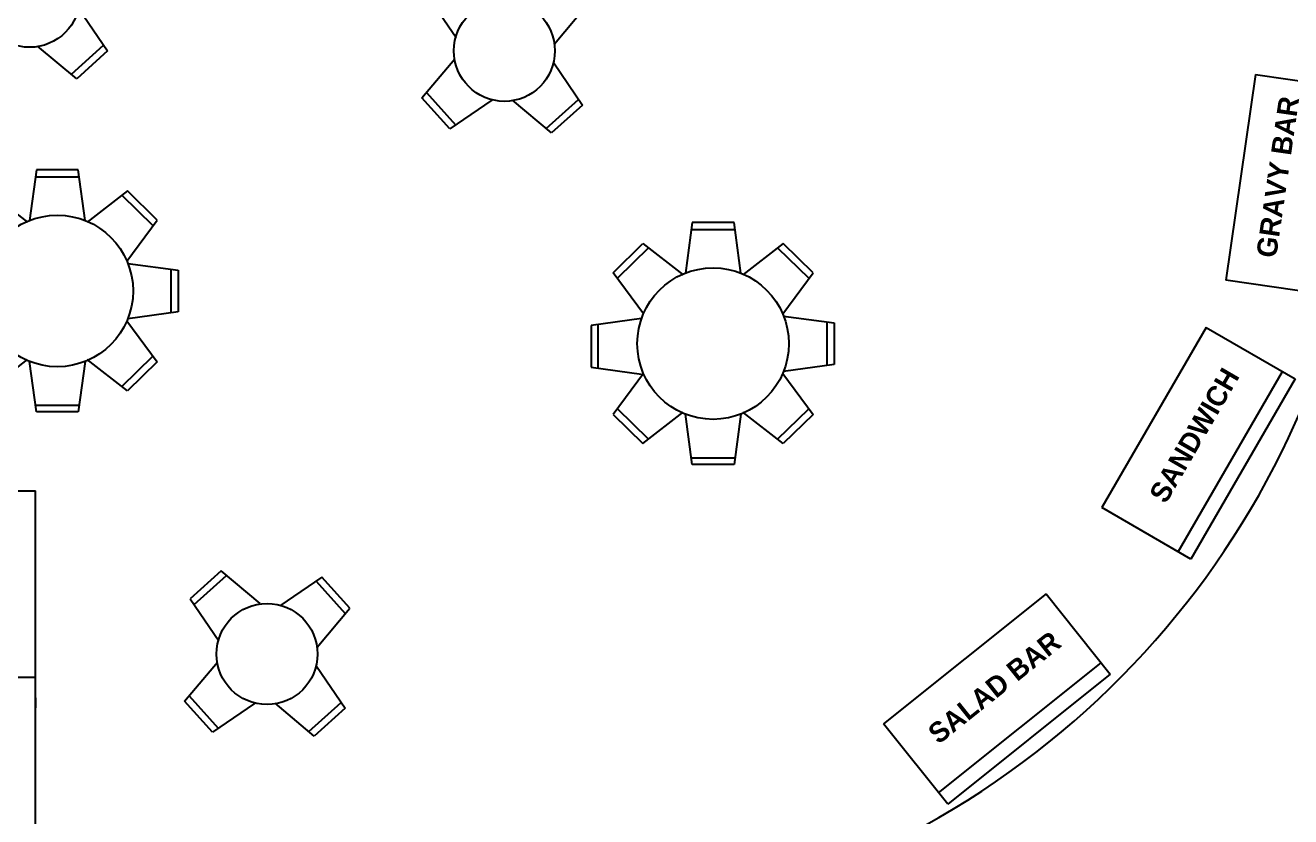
# Model space of a CAD drawing. Header units: inches. Extents: x 484217 to 497210, y -26946 to -21493.
# Drawn here: x 493525 to 494088, y -26270 to -25917 of the extents above; entities that cross this region are included whole.
import ezdxf

# ---------------------------------------------------------------- set-up
doc = ezdxf.new("R2010")
doc.units = ezdxf.units.IN
doc.header["$LTSCALE"] = 20
doc.header["$MEASUREMENT"] = 0
for name, color, linetype in [('A-GLASS', 4, 'Continuous'), ('A-WALL', 7, 'Continuous'), ('furniture', 4, 'Continuous'), ('I-WALL-FULL', 5, 'Continuous'), ('I-WALL-IN', 3, 'Continuous'), ('S_COULMN', 7, 'Continuous')]:
    doc.layers.add(name, color=color, linetype=linetype)
doc.styles.get("Standard").update_dxf_attribs({"font": ''})
doc.styles.get('Standard').set_extended_font_data('MicrogrammaSSi', bold=True)

# ---------------------------------------------------------------- blocks, each defined once
blk = doc.blocks.new('A$C15473981')
at = {"layer": 'furniture'}
for p, q in [((-0.206, 1.198), (-0.274, 0.698)), ((-0.214, 1.129), (0.216, 1.129)), ((0.207, 1.198), (-0.206, 1.198)), ((0.276, 0.698), (0.207, 1.198)), ((-0.989, 0.702), (-0.694, 0.99)), ((-0.639, 0.947), (-0.947, 0.647)), ((-0.694, 0.99), (-0.295, 0.68)), ((0.694, 0.99), (0.295, 0.68)), ((0.639, 0.947), (0.947, 0.647)), ((0.989, 0.702), (0.694, 0.99)), ((-0.689, 0.296), (-0.989, 0.702)), ((0.689, 0.296), (0.989, 0.702)), ((0.697, 0.273), (1.197, 0.205)), ((-0.707, 0.249), (-1.207, 0.18)), ((-1.207, 0.18), (-1.207, -0.232)), ((-1.139, -0.241), (-1.139, 0.189)), ((1.128, -0.217), (1.128, 0.213)), ((1.197, 0.205), (1.197, -0.208)), ((-1.207, -0.232), (-0.707, -0.301)), ((1.197, -0.208), (0.697, -0.277)), ((-0.689, -0.296), (-0.989, -0.702)), ((0.689, -0.296), (0.989, -0.702)), ((-0.989, -0.702), (-0.694, -0.99)), ((-0.639, -0.947), (-0.947, -0.647)), ((-0.694, -0.99), (-0.295, -0.68)), ((-0.206, -1.198), (-0.274, -0.698)), ((0.276, -0.698), (0.207, -1.198)), ((0.694, -0.99), (0.295, -0.68)), ((0.639, -0.947), (0.947, -0.647)), ((0.989, -0.702), (0.694, -0.99)), ((-0.214, -1.129), (0.216, -1.129)), ((0.207, -1.198), (-0.206, -1.198))]:
    blk.add_line(p, q, dxfattribs=at)
at = {"layer": 'S_COULMN'}
blk.add_circle((0, 0), 0.75, dxfattribs=at)
blk = doc.blocks.new('A$C116E3A92')
at = {"layer": 'furniture'}
for p, q in [((-0.791, 0.392), (-1.083, 0.1)), ((-0.389, 0.087), (-0.791, 0.392)), ((-0.2, 0.09), (0.202, 0.395)), ((0.202, 0.395), (0.494, 0.104)), ((-1.04, 0.045), (-0.736, 0.349)), ((0.451, 0.049), (0.148, 0.353)), ((-1.083, 0.1), (-0.778, -0.302)), ((0.494, 0.104), (0.189, -0.299)), ((-0.789, -0.499), (-1.094, -0.901)), ((0.2, -0.502), (0.505, -0.904)), ((-0.747, -1.15), (-1.051, -0.846)), ((0.159, -1.153), (0.462, -0.849)), ((-1.094, -0.901), (-0.802, -1.192)), ((-0.802, -1.192), (-0.4, -0.887)), ((0.213, -1.196), (-0.189, -0.891)), ((0.505, -0.904), (0.213, -1.196))]:
    blk.add_line(p, q, dxfattribs=at)
at = {"layer": 'S_COULMN'}
blk.add_circle((-0.294, -0.404), 0.5, dxfattribs=at)

msp = doc.modelspace()

# ---------------------------------------------------------------- linework, layer by layer
at = {"color": 30, "true_color": 0xf26722}
for p, q in [((494072.72, -25939.16, 3.81), (494059.44, -26030.88, 3.81)), ((494072.72, -25939.16, 3.81), (494118.05, -25945.72, 3.81)), ((494104.77, -26037.44, 3.81), (494059.44, -26030.88, 3.81)), ((494050.69, -26051.87, 3.81), (494004.3, -26132.1, 3.81)), ((494050.69, -26051.87, 3.81), (494090.34, -26074.8, 3.81)), ((494038.3, -26151.76, 3.81), (494084.69, -26071.53, 3.81)), ((494090.34, -26074.8, 3.81), (494043.95, -26155.03, 3.81)), ((494043.95, -26155.03, 3.81), (494004.3, -26132.1, 3.81)), ((493979.43, -26170.58, 3.81), (493907.04, -26228.44, 3.81)), ((493979.43, -26170.58, 3.81), (494008.03, -26206.36, 3.81)), ((493979.43, -26170.58, 3.81), (493979.43, -26170.58, 3.81)), ((493931.56, -26259.13, 3.81), (494003.96, -26201.27, 3.81)), ((494008.03, -26206.36, 3.81), (493935.64, -26264.22, 3.81))]:
    msp.add_line(p, q, dxfattribs=at)
at = {"color": 32}
msp.add_line((493935.64, -26264.22, 3.81), (493907.04, -26228.44, 3.81), dxfattribs=at)
at = {"layer": 'A-GLASS', "color": 4}
msp.add_arc((493738.76, -25936.16, 0.69), 385.7, 297.7822, 76.8168, dxfattribs=at)
at = {"layer": 'A-WALL'}
msp.add_line((493529.29, -26216.85, 6.93), (493529.29, -26221.35, 6.93), dxfattribs=at)
at = {"layer": 'I-WALL-FULL'}
for p, q in [((493529.29, -26207.85, 6.93), (493515.12, -26207.85, 6.93)), ((493529.29, -26216.85, 6.93), (493529.29, -26207.85, 6.93)), ((493529.29, -26221.35, 6.93), (493529.29, -26216.85, 6.93)), ((493529.29, -26275.35, 6.93), (493529.29, -26221.35, 6.93))]:
    msp.add_line(p, q, dxfattribs=at)
at = {"layer": 'I-WALL-IN'}
msp.add_line((493529.29, -26207.85, 6.93), (493529.29, -26124.6, 6.93), dxfattribs=at)
at = {"layer": 'I-WALL-IN', "elevation": 6.93}
msp.add_lwpolyline([(493459.8, -26124.6), (493529.29, -26124.6)], dxfattribs=at)

# ---------------------------------------------------------------- block references
at = {"xscale": 45, "yscale": 45, "zscale": 45}
msp.add_blockref('A$C15473981', (493539, -26035.62, 3.81), dxfattribs=at)
at = {"color": 30, "true_color": 0xf26722, "xscale": 45, "yscale": 45, "zscale": 45}
msp.add_blockref('A$C15473981', (493831.1, -26059.07, 3.81), dxfattribs=at)
at = {"layer": 'S_COULMN', "xscale": 45.00000000000062, "yscale": 45.00000000000062, "zscale": 45.00000000000062, "rotation": 267.0503325455494}
for p in [(493544.12, -25918.73, 3.81), (493755.62, -25942.81, 3.81), (493649.89, -26211.49, 3.81)]:
    msp.add_blockref('A$C116E3A92', p, dxfattribs=at)

# ---------------------------------------------------------------- texts
at = {"insert": (494072.94, -26019.95), "char_height": 9, "attachment_point": 1, "rotation": 81.7653}
msp.add_mtext_dynamic_manual_height_columns('{\\fBahnschrift Light|b1|i0|c0|p34;GRAVY BAR}', width=341.25, gutter_width=1.5, heights=[0], dxfattribs=at)
at = {"color": 7, "true_color": 0xffffff, "char_height": 9, "attachment_point": 1}
for s, insert, rotation in [('{\\fBahnschrift Light|b1|i0|c0|p34;SANDWICH}', (494024.96, -26126.28), 59.9586), ('{\\fBahnschrift Light|b1|i0|c0|p34;SALAD BAR}', (493925.91, -26230.79), 38.6326)]:
    msp.add_mtext_dynamic_manual_height_columns(s, width=341.25, gutter_width=1.5, heights=[0], dxfattribs=dict(at, insert=insert, rotation=rotation))

doc.saveas('drawing.dxf')
